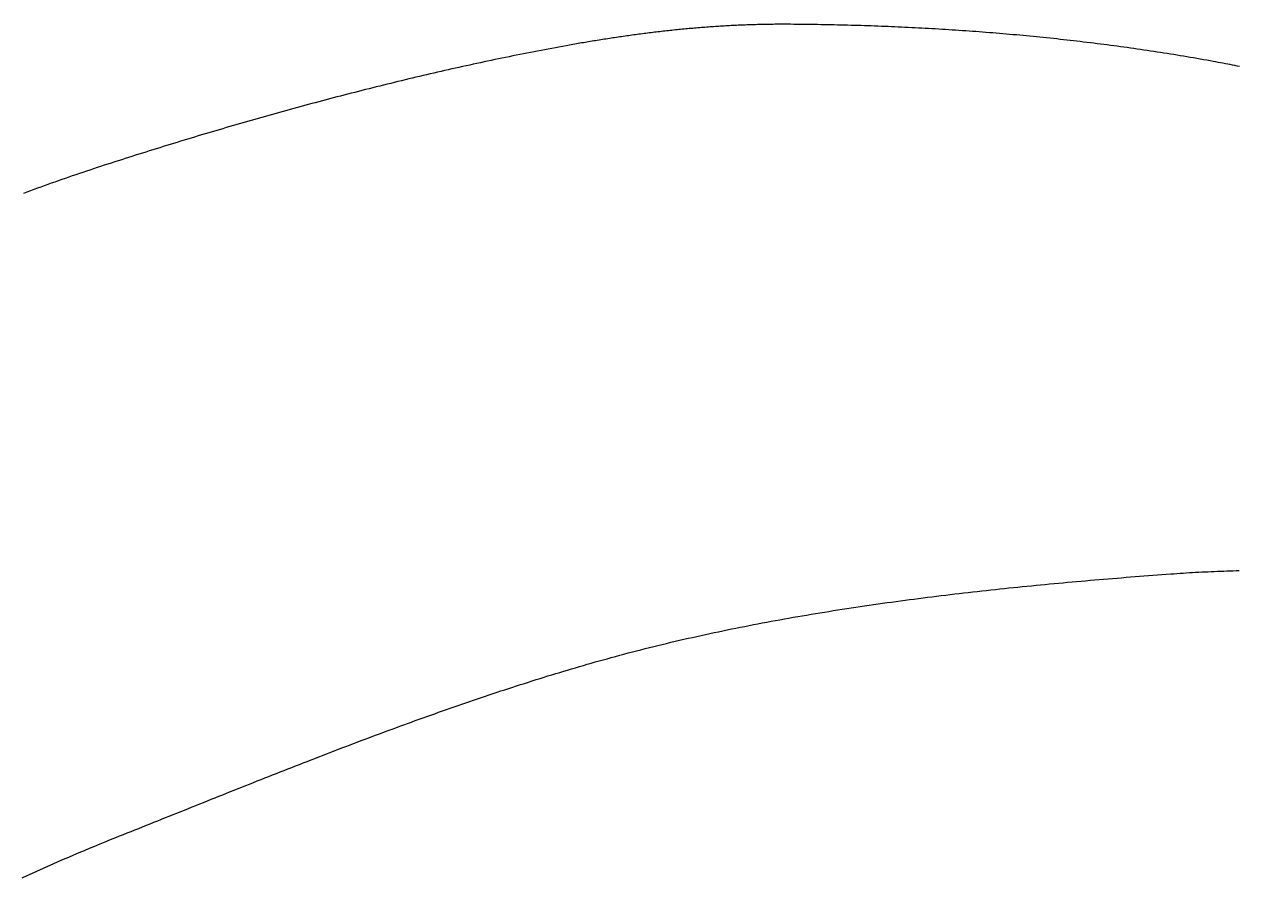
# Model space of a CAD drawing. Extents: x -91 to 271, y -72 to 72.
# Drawn here: x 17.27 to 33.17, y -31.12 to -19.96 of the extents above; entities that cross this region are included whole.
import ezdxf

# ---------------------------------------------------------------- set-up
doc = ezdxf.new("R2010")
doc.units = 0
doc.layers.get('0').update_dxf_attribs({"linetype": 'CONTINUOUS'})

# ---------------------------------------------------------------- blocks, each defined once
blk = doc.blocks.new('A$C4F693466')
at = {"color": 7}
for points in [[(-3.8785, -17.2436, 0), (-3.90928, -17.3111, 0), (-3.93989, -17.3786, 0), (-3.97033, -17.4462, 0), (-4.0006, -17.5139, 0), (-4.03069, -17.5817, 0), (-4.0606, -17.6495, 0), (-4.09032, -17.7175, 0), (-4.11987, -17.7855, 0), (-4.14922, -17.8536, 0), (-4.17839, -17.9218, 0), (-4.20736, -17.9901, 0), (-4.23614, -18.0584, 0), (-4.26473, -18.1269, 0), (-4.29311, -18.1954, 0), (-4.32129, -18.2641, 0), (-4.34927, -18.3328, 0), (-4.37704, -18.4016, 0), (-4.4046, -18.4706, 0)], [(-13.2423, -18.4569, 0), (-13.2273, -18.4102, 0), (-13.2122, -18.3636, 0), (-13.1971, -18.3171, 0), (-13.1818, -18.2706, 0), (-13.1665, -18.2242, 0), (-13.1512, -18.1778, 0), (-13.1357, -18.1315, 0), (-13.1202, -18.0853, 0), (-13.1047, -18.0391, 0), (-13.089, -17.993, 0), (-13.0733, -17.9469, 0), (-13.0576, -17.9008, 0), (-13.0417, -17.8549, 0), (-13.0258, -17.809, 0), (-13.0099, -17.7631, 0), (-12.9939, -17.7173, 0), (-12.9778, -17.6715, 0), (-12.9616, -17.6258, 0), (-12.9455, -17.5801, 0), (-12.9292, -17.5345, 0), (-12.9129, -17.4889, 0), (-12.8965, -17.4434, 0), (-12.8801, -17.3979, 0), (-12.8636, -17.3524, 0), (-12.8471, -17.307, 0), (-12.8305, -17.2616, 0)], [(-14.7612, -24.3628, 0), (-14.7528, -24.3164, 0), (-14.7443, -24.27, 0), (-14.7357, -24.2236, 0), (-14.7271, -24.1771, 0), (-14.7183, -24.1306, 0), (-14.7096, -24.0841, 0), (-14.7007, -24.0376, 0), (-14.6918, -23.991, 0), (-14.6828, -23.9444, 0), (-14.6737, -23.8978, 0), (-14.6646, -23.8512, 0), (-14.6553, -23.8045, 0), (-14.6461, -23.7578, 0), (-14.6367, -23.7111, 0), (-14.6273, -23.6644, 0), (-14.6178, -23.6176, 0), (-14.6083, -23.5709, 0), (-14.5986, -23.5241, 0), (-14.5889, -23.4773, 0), (-14.5792, -23.4304, 0), (-14.5694, -23.3836, 0), (-14.5595, -23.3367, 0), (-14.5495, -23.2899, 0), (-14.5395, -23.243, 0), (-14.5294, -23.1961, 0), (-14.5193, -23.1491, 0), (-14.5091, -23.1022, 0), (-14.4988, -23.0553, 0), (-14.4885, -23.0083, 0), (-14.4781, -22.9614, 0), (-14.4676, -22.9144, 0), (-14.4571, -22.8674, 0), (-14.4466, -22.8204, 0), (-14.4359, -22.7734, 0), (-14.4252, -22.7264, 0), (-14.4145, -22.6794, 0), (-14.4036, -22.6323, 0), (-14.3928, -22.5853, 0), (-14.3818, -22.5383, 0), (-14.3709, -22.4912, 0), (-14.3598, -22.4442, 0), (-14.3487, -22.3971, 0), (-14.3375, -22.3501, 0), (-14.3263, -22.303, 0), (-14.315, -22.256, 0), (-14.3037, -22.2089, 0), (-14.2923, -22.1619, 0), (-14.2809, -22.1148, 0), (-14.2694, -22.0677, 0), (-14.2579, -22.0207, 0), (-14.2463, -21.9737, 0), (-14.2346, -21.9266, 0), (-14.2229, -21.8796, 0), (-14.2112, -21.8325, 0), (-14.1994, -21.7855, 0), (-14.1875, -21.7385, 0), (-14.1756, -21.6915, 0), (-14.1636, -21.6445, 0), (-14.1516, -21.5975, 0), (-14.1396, -21.5505, 0), (-14.1275, -21.5035, 0), (-14.1153, -21.4565, 0), (-14.1031, -21.4095, 0), (-14.0909, -21.3626, 0), (-14.0786, -21.3157, 0), (-14.0662, -21.2687, 0), (-14.0538, -21.2218, 0), (-14.0414, -21.1749, 0), (-14.0289, -21.128, 0), (-14.0164, -21.0812, 0), (-14.0038, -21.0343, 0), (-13.9912, -20.9875, 0), (-13.9786, -20.9407, 0), (-13.9659, -20.8939, 0), (-13.9531, -20.8471, 0), (-13.9404, -20.8003, 0), (-13.9275, -20.7536, 0), (-13.9147, -20.7069, 0), (-13.9017, -20.6602, 0), (-13.8888, -20.6135, 0), (-13.8758, -20.5668, 0), (-13.8628, -20.5202, 0), (-13.8497, -20.4736, 0), (-13.8366, -20.427, 0), (-13.8235, -20.3805, 0), (-13.8103, -20.3339, 0), (-13.7971, -20.2874, 0), (-13.7838, -20.241, 0), (-13.7705, -20.1945, 0), (-13.7572, -20.1481, 0), (-13.7438, -20.1017, 0), (-13.7304, -20.0553, 0), (-13.717, -20.009, 0), (-13.7035, -19.9627, 0), (-13.69, -19.9165, 0), (-13.6764, -19.8702, 0), (-13.6629, -19.824, 0), (-13.6493, -19.7779, 0), (-13.6356, -19.7317, 0), (-13.622, -19.6856, 0), (-13.6083, -19.6396, 0), (-13.5945, -19.5936, 0), (-13.5808, -19.5476, 0), (-13.567, -19.5016, 0), (-13.5531, -19.4557, 0), (-13.5393, -19.4098, 0), (-13.5254, -19.364, 0), (-13.5115, -19.3182, 0), (-13.4975, -19.2725, 0), (-13.4836, -19.2268, 0), (-13.4696, -19.1811, 0), (-13.4556, -19.1355, 0), (-13.4415, -19.0899, 0), (-13.4274, -19.0444, 0), (-13.4133, -18.9989, 0), (-13.3992, -18.9535, 0), (-13.3851, -18.9081, 0), (-13.3709, -18.8627, 0), (-13.3567, -18.8174, 0), (-13.3425, -18.7722, 0), (-13.3282, -18.727, 0), (-13.314, -18.6818, 0), (-13.2997, -18.6368, 0), (-13.2854, -18.5917, 0), (-13.271, -18.5467, 0), (-13.2567, -18.5018, 0), (-13.2423, -18.4569, 0)], [(-4.4046, -18.4706, 0), (-4.42446, -18.5204, 0), (-4.44433, -18.5703, 0), (-4.46423, -18.6202, 0), (-4.48414, -18.6701, 0), (-4.50406, -18.72, 0), (-4.524, -18.7699, 0), (-4.54395, -18.8198, 0), (-4.56392, -18.8697, 0), (-4.58389, -18.9196, 0), (-4.60388, -18.9696, 0), (-4.62387, -19.0195, 0), (-4.64388, -19.0695, 0), (-4.66389, -19.1194, 0), (-4.68391, -19.1694, 0), (-4.70393, -19.2194, 0), (-4.72396, -19.2693, 0), (-4.74399, -19.3193, 0), (-4.76402, -19.3693, 0), (-4.78405, -19.4193, 0), (-4.80409, -19.4694, 0), (-4.82412, -19.5194, 0), (-4.84415, -19.5694, 0), (-4.86418, -19.6195, 0), (-4.88421, -19.6695, 0), (-4.90423, -19.7196, 0), (-4.92425, -19.7697, 0), (-4.94426, -19.8197, 0), (-4.96426, -19.8698, 0), (-4.98425, -19.9199, 0), (-5.00424, -19.9701, 0), (-5.02421, -20.0202, 0), (-5.04417, -20.0703, 0), (-5.06412, -20.1205, 0), (-5.08406, -20.1706, 0), (-5.10398, -20.2208, 0), (-5.12389, -20.271, 0), (-5.14378, -20.3212, 0), (-5.16365, -20.3714, 0), (-5.18351, -20.4216, 0), (-5.20334, -20.4718, 0), (-5.22316, -20.522, 0), (-5.24295, -20.5723, 0), (-5.26273, -20.6225, 0), (-5.28247, -20.6728, 0), (-5.3022, -20.7231, 0), (-5.3219, -20.7734, 0), (-5.34157, -20.8237, 0), (-5.36122, -20.874, 0), (-5.38084, -20.9243, 0), (-5.40043, -20.9747, 0), (-5.41999, -21.025, 0), (-5.43951, -21.0754, 0), (-5.45901, -21.1258, 0), (-5.47847, -21.1762, 0), (-5.4979, -21.2266, 0), (-5.5173, -21.277, 0), (-5.53665, -21.3275, 0), (-5.55597, -21.3779, 0), (-5.57526, -21.4284, 0), (-5.5945, -21.4789, 0), (-5.61371, -21.5294, 0), (-5.63287, -21.5799, 0), (-5.65199, -21.6304, 0), (-5.67107, -21.6809, 0), (-5.6901, -21.7315, 0), (-5.70909, -21.7821, 0), (-5.72804, -21.8326, 0), (-5.74693, -21.8832, 0), (-5.76578, -21.9338, 0), (-5.78458, -21.9845, 0), (-5.80333, -22.0351, 0), (-5.82203, -22.0858, 0), (-5.84068, -22.1364, 0), (-5.85928, -22.1871, 0), (-5.87782, -22.2378, 0), (-5.89631, -22.2886, 0), (-5.91474, -22.3393, 0), (-5.93311, -22.3901, 0), (-5.95143, -22.4408, 0), (-5.96969, -22.4916, 0), (-5.98789, -22.5424, 0), (-6.00603, -22.5932, 0), (-6.0241, -22.6441, 0), (-6.04212, -22.6949, 0), (-6.06007, -22.7458, 0), (-6.07795, -22.7967, 0), (-6.09577, -22.8476, 0), (-6.11353, -22.8985, 0), (-6.13122, -22.9495, 0), (-6.14883, -23.0004, 0), (-6.16638, -23.0514, 0), (-6.18386, -23.1024, 0), (-6.20127, -23.1534, 0), (-6.2186, -23.2044, 0), (-6.23586, -23.2555, 0), (-6.25305, -23.3066, 0), (-6.27016, -23.3577, 0), (-6.2872, -23.4088, 0), (-6.30416, -23.4599, 0), (-6.32104, -23.511, 0), (-6.33784, -23.5622, 0), (-6.35456, -23.6134, 0), (-6.3712, -23.6646, 0), (-6.38775, -23.7158, 0), (-6.40423, -23.767, 0), (-6.42061, -23.8183, 0), (-6.43692, -23.8696, 0), (-6.45314, -23.9209, 0), (-6.46927, -23.9722, 0), (-6.48531, -24.0236, 0), (-6.50126, -24.0749, 0), (-6.51713, -24.1263, 0), (-6.5329, -24.1777, 0), (-6.54858, -24.2291, 0), (-6.56417, -24.2806, 0), (-6.57966, -24.3321, 0), (-6.59506, -24.3835, 0), (-6.61036, -24.4351, 0), (-6.62557, -24.4866, 0), (-6.64067, -24.5381, 0), (-6.65568, -24.5897, 0), (-6.67059, -24.6413, 0), (-6.6854, -24.6929, 0), (-6.7001, -24.7446, 0), (-6.71471, -24.7962, 0), (-6.7292, -24.8479, 0), (-6.7436, -24.8996, 0)], [(-15.0415, -27.2583, 0), (-15.0416, -27.2353, 0), (-15.0417, -27.2122, 0), (-15.0417, -27.1891, 0), (-15.0417, -27.1661, 0), (-15.0416, -27.143, 0), (-15.0415, -27.12, 0), (-15.0413, -27.097, 0), (-15.0411, -27.0739, 0), (-15.0409, -27.0509, 0), (-15.0406, -27.0279, 0), (-15.0403, -27.0049, 0), (-15.0399, -26.9819, 0), (-15.0395, -26.9589, 0), (-15.039, -26.9359, 0), (-15.0385, -26.9129, 0), (-15.038, -26.89, 0), (-15.0374, -26.867, 0), (-15.0368, -26.844, 0), (-15.0362, -26.8211, 0), (-15.0355, -26.7981, 0), (-15.0347, -26.7752, 0), (-15.034, -26.7523, 0), (-15.0331, -26.7293, 0), (-15.0323, -26.7064, 0), (-15.0314, -26.6835, 0), (-15.0305, -26.6606, 0), (-15.0295, -26.6377, 0), (-15.0285, -26.6148, 0), (-15.0274, -26.5919, 0), (-15.0263, -26.569, 0), (-15.0252, -26.5461, 0), (-15.024, -26.5232, 0), (-15.0228, -26.5003, 0), (-15.0216, -26.4775, 0), (-15.0203, -26.4546, 0), (-15.019, -26.4318, 0), (-15.0176, -26.4089, 0), (-15.0162, -26.386, 0), (-15.0148, -26.3632, 0), (-15.0133, -26.3404, 0), (-15.0118, -26.3175, 0), (-15.0103, -26.2947, 0), (-15.0087, -26.2719, 0), (-15.0071, -26.249, 0), (-15.0054, -26.2262, 0), (-15.0037, -26.2034, 0), (-15.002, -26.1806, 0), (-15.0002, -26.1578, 0), (-14.9984, -26.135, 0), (-14.9966, -26.1122, 0), (-14.9947, -26.0894, 0), (-14.9928, -26.0666, 0), (-14.9909, -26.0438, 0), (-14.9889, -26.021, 0), (-14.9869, -25.9982, 0), (-14.9849, -25.9755, 0), (-14.9828, -25.9527, 0), (-14.9807, -25.9299, 0), (-14.9785, -25.9072, 0), (-14.9764, -25.8844, 0), (-14.9741, -25.8616, 0), (-14.9719, -25.8389, 0), (-14.9696, -25.8161, 0), (-14.9673, -25.7934, 0), (-14.9649, -25.7706, 0), (-14.9626, -25.7479, 0), (-14.9602, -25.7251, 0), (-14.9577, -25.7024, 0), (-14.9552, -25.6797, 0), (-14.9527, -25.6569, 0), (-14.9502, -25.6342, 0), (-14.9476, -25.6115, 0), (-14.945, -25.5887, 0), (-14.9423, -25.566, 0), (-14.9397, -25.5433, 0), (-14.937, -25.5206, 0), (-14.9342, -25.4978, 0), (-14.9315, -25.4751, 0), (-14.9287, -25.4524, 0), (-14.9259, -25.4297, 0), (-14.923, -25.407, 0), (-14.9201, -25.3843, 0), (-14.9172, -25.3615, 0), (-14.9142, -25.3388, 0), (-14.9113, -25.3161, 0), (-14.9083, -25.2934, 0), (-14.9052, -25.2707, 0), (-14.9021, -25.248, 0), (-14.8991, -25.2253, 0), (-14.8959, -25.2026, 0), (-14.8928, -25.1799, 0), (-14.8896, -25.1572, 0), (-14.8864, -25.1345, 0), (-14.8831, -25.1118, 0), (-14.8799, -25.0891, 0), (-14.8766, -25.0664, 0), (-14.8732, -25.0437, 0), (-14.8699, -25.021, 0), (-14.8665, -24.9984, 0), (-14.8631, -24.9757, 0), (-14.8597, -24.953, 0), (-14.8562, -24.9303, 0), (-14.8527, -24.9076, 0), (-14.8492, -24.8849, 0), (-14.8456, -24.8622, 0), (-14.8421, -24.8395, 0), (-14.8385, -24.8168, 0), (-14.8348, -24.7941, 0), (-14.8312, -24.7714, 0), (-14.8275, -24.7487, 0), (-14.8238, -24.726, 0), (-14.8201, -24.7033, 0), (-14.8163, -24.6806, 0), (-14.8125, -24.6579, 0), (-14.8087, -24.6352, 0), (-14.8049, -24.6125, 0), (-14.8011, -24.5898, 0), (-14.7972, -24.5671, 0), (-14.7933, -24.5444, 0), (-14.7893, -24.5217, 0), (-14.7854, -24.499, 0), (-14.7814, -24.4763, 0), (-14.7774, -24.4536, 0), (-14.7734, -24.4309, 0), (-14.7693, -24.4082, 0), (-14.7653, -24.3855, 0), (-14.7612, -24.3628, 0)], [(-6.7436, -24.8996, 0), (-6.75877, -24.9546, 0), (-6.7738, -25.0097, 0), (-6.78871, -25.0649, 0), (-6.80348, -25.1202, 0), (-6.81811, -25.1755, 0), (-6.83262, -25.231, 0), (-6.847, -25.2866, 0), (-6.86125, -25.3422, 0), (-6.87537, -25.3979, 0), (-6.88936, -25.4537, 0), (-6.90323, -25.5096, 0), (-6.91697, -25.5656, 0), (-6.93058, -25.6217, 0), (-6.94407, -25.6778, 0), (-6.95744, -25.734, 0), (-6.97068, -25.7903, 0), (-6.9838, -25.8467, 0), (-6.9968, -25.9032, 0), (-7.00968, -25.9597, 0), (-7.02244, -26.0163, 0), (-7.03508, -26.073, 0), (-7.0476, -26.1297, 0), (-7.06, -26.1866, 0), (-7.07228, -26.2435, 0), (-7.08445, -26.3004, 0), (-7.0965, -26.3575, 0), (-7.10844, -26.4146, 0), (-7.12027, -26.4717, 0), (-7.13198, -26.529, 0), (-7.14358, -26.5863, 0), (-7.15506, -26.6436, 0), (-7.16644, -26.7011, 0), (-7.1777, -26.7585, 0), (-7.18886, -26.8161, 0), (-7.19991, -26.8737, 0), (-7.21084, -26.9314, 0), (-7.22168, -26.9891, 0), (-7.2324, -27.0468, 0), (-7.24302, -27.1047, 0), (-7.25354, -27.1625, 0), (-7.26395, -27.2205, 0), (-7.27425, -27.2785, 0), (-7.28446, -27.3365, 0), (-7.29456, -27.3946, 0), (-7.30456, -27.4527, 0), (-7.31446, -27.5109, 0), (-7.32426, -27.5691, 0), (-7.33397, -27.6274, 0), (-7.34357, -27.6857, 0), (-7.35308, -27.744, 0), (-7.36249, -27.8024, 0), (-7.3718, -27.8608, 0), (-7.38102, -27.9193, 0), (-7.39014, -27.9778, 0), (-7.39917, -28.0364, 0), (-7.40811, -28.0949, 0), (-7.41696, -28.1536, 0), (-7.42571, -28.2122, 0), (-7.43438, -28.2709, 0), (-7.44295, -28.3296, 0), (-7.45144, -28.3883, 0), (-7.45983, -28.4471, 0), (-7.46814, -28.5059, 0), (-7.47637, -28.5647, 0), (-7.4845, -28.6236, 0), (-7.49255, -28.6824, 0), (-7.50052, -28.7413, 0), (-7.5084, -28.8003, 0), (-7.5162, -28.8592, 0), (-7.52392, -28.9182, 0), (-7.53156, -28.9772, 0), (-7.53911, -29.0362, 0), (-7.54659, -29.0952, 0), (-7.55399, -29.1542, 0), (-7.5613, -29.2132, 0), (-7.56854, -29.2723, 0), (-7.57571, -29.3314, 0), (-7.58279, -29.3905, 0), (-7.58981, -29.4496, 0), (-7.59674, -29.5087, 0), (-7.60361, -29.5678, 0), (-7.6104, -29.6269, 0), (-7.61711, -29.686, 0), (-7.62376, -29.7452, 0), (-7.63033, -29.8043, 0), (-7.63684, -29.8634, 0), (-7.64327, -29.9226, 0), (-7.64964, -29.9817, 0), (-7.65594, -30.0408, 0), (-7.66217, -30.1, 0), (-7.66834, -30.1591, 0), (-7.67444, -30.2182, 0), (-7.68047, -30.2774, 0), (-7.68644, -30.3365, 0), (-7.69235, -30.3956, 0), (-7.6982, -30.4547, 0), (-7.70398, -30.5138, 0), (-7.7097, -30.5729, 0), (-7.71536, -30.6319, 0), (-7.72097, -30.691, 0), (-7.72651, -30.75, 0), (-7.73199, -30.8091, 0), (-7.73742, -30.8681, 0), (-7.74279, -30.9271, 0), (-7.74811, -30.9861, 0), (-7.75337, -31.045, 0), (-7.75858, -31.104, 0), (-7.76373, -31.1629, 0), (-7.76883, -31.2218, 0), (-7.77388, -31.2807, 0), (-7.77888, -31.3395, 0), (-7.78383, -31.3983, 0), (-7.78872, -31.4571, 0), (-7.79357, -31.5159, 0), (-7.79837, -31.5746, 0), (-7.80312, -31.6333, 0), (-7.80783, -31.692, 0), (-7.81249, -31.7506, 0), (-7.8171, -31.8093, 0), (-7.82168, -31.8678, 0), (-7.8262, -31.9264, 0), (-7.83069, -31.9849, 0), (-7.83513, -32.0433, 0), (-7.83953, -32.1018, 0), (-7.84389, -32.1602, 0), (-7.84821, -32.2185, 0), (-7.85249, -32.2768, 0)], [(-14.5555, -32.8344, 0), (-14.5633, -32.7914, 0), (-14.571, -32.7483, 0), (-14.5787, -32.7052, 0), (-14.5863, -32.662, 0), (-14.5938, -32.6188, 0), (-14.6013, -32.5756, 0), (-14.6087, -32.5324, 0), (-14.616, -32.4891, 0), (-14.6232, -32.4459, 0), (-14.6304, -32.4025, 0), (-14.6375, -32.3592, 0), (-14.6446, -32.3159, 0), (-14.6516, -32.2725, 0), (-14.6585, -32.2291, 0), (-14.6653, -32.1856, 0), (-14.6721, -32.1422, 0), (-14.6788, -32.0987, 0), (-14.6855, -32.0552, 0), (-14.692, -32.0117, 0), (-14.6985, -31.9681, 0), (-14.705, -31.9245, 0), (-14.7114, -31.8809, 0), (-14.7177, -31.8373, 0), (-14.7239, -31.7937, 0), (-14.7301, -31.75, 0), (-14.7362, -31.7064, 0), (-14.7423, -31.6627, 0), (-14.7482, -31.619, 0), (-14.7541, -31.5752, 0), (-14.76, -31.5315, 0), (-14.7658, -31.4877, 0), (-14.7715, -31.4439, 0), (-14.7772, -31.4001, 0), (-14.7828, -31.3563, 0), (-14.7883, -31.3125, 0), (-14.7937, -31.2686, 0), (-14.7991, -31.2247, 0), (-14.8045, -31.1808, 0), (-14.8097, -31.1369, 0), (-14.8149, -31.093, 0), (-14.8201, -31.0491, 0), (-14.8252, -31.0052, 0), (-14.8302, -30.9612, 0), (-14.8351, -30.9172, 0), (-14.84, -30.8732, 0), (-14.8449, -30.8292, 0), (-14.8496, -30.7852, 0), (-14.8543, -30.7412, 0), (-14.859, -30.6972, 0), (-14.8635, -30.6531, 0), (-14.8681, -30.6091, 0), (-14.8725, -30.565, 0), (-14.8769, -30.521, 0), (-14.8812, -30.4769, 0), (-14.8855, -30.4328, 0), (-14.8897, -30.3887, 0), (-14.8939, -30.3446, 0), (-14.8979, -30.3005, 0), (-14.902, -30.2563, 0), (-14.9059, -30.2122, 0), (-14.9098, -30.1681, 0), (-14.9137, -30.1239, 0), (-14.9175, -30.0798, 0), (-14.9212, -30.0356, 0), (-14.9249, -29.9915, 0), (-14.9285, -29.9473, 0), (-14.932, -29.9031, 0), (-14.9355, -29.8589, 0), (-14.9389, -29.8148, 0), (-14.9423, -29.7706, 0), (-14.9456, -29.7264, 0), (-14.9488, -29.6822, 0), (-14.952, -29.638, 0), (-14.9552, -29.5938, 0), (-14.9582, -29.5496, 0), (-14.9613, -29.5054, 0), (-14.9642, -29.4612, 0), (-14.9671, -29.417, 0), (-14.97, -29.3728, 0), (-14.9727, -29.3286, 0), (-14.9755, -29.2844, 0), (-14.9781, -29.2402, 0), (-14.9807, -29.196, 0), (-14.9833, -29.1518, 0), (-14.9858, -29.1076, 0), (-14.9882, -29.0635, 0), (-14.9906, -29.0193, 0), (-14.993, -28.9751, 0), (-14.9952, -28.9309, 0), (-14.9975, -28.8867, 0), (-14.9996, -28.8425, 0), (-15.0017, -28.7984, 0), (-15.0038, -28.7542, 0), (-15.0058, -28.7101, 0), (-15.0077, -28.6659, 0), (-15.0096, -28.6218, 0), (-15.0114, -28.5776, 0), (-15.0132, -28.5335, 0), (-15.0149, -28.4894, 0), (-15.0166, -28.4452, 0), (-15.0182, -28.4011, 0), (-15.0197, -28.357, 0), (-15.0213, -28.3129, 0), (-15.0227, -28.2689, 0), (-15.0241, -28.2248, 0), (-15.0254, -28.1807, 0), (-15.0267, -28.1367, 0), (-15.028, -28.0926, 0), (-15.0291, -28.0486, 0), (-15.0303, -28.0046, 0), (-15.0314, -27.9606, 0), (-15.0324, -27.9166, 0), (-15.0333, -27.8726, 0), (-15.0343, -27.8286, 0), (-15.0351, -27.7847, 0), (-15.036, -27.7407, 0), (-15.0367, -27.6968, 0), (-15.0374, -27.6529, 0), (-15.0381, -27.609, 0), (-15.0387, -27.5651, 0), (-15.0393, -27.5212, 0), (-15.0398, -27.4774, 0), (-15.0402, -27.4335, 0), (-15.0406, -27.3897, 0), (-15.041, -27.3459, 0), (-15.0413, -27.3021, 0), (-15.0415, -27.2583, 0)], [(-7.85249, -32.2768, 0), (-7.85542, -32.3175, 0), (-7.85826, -32.3582, 0), (-7.861, -32.3989, 0), (-7.86366, -32.4396, 0), (-7.86622, -32.4803, 0), (-7.86869, -32.5211, 0), (-7.87107, -32.5618, 0), (-7.87336, -32.6026, 0), (-7.87555, -32.6434, 0), (-7.87766, -32.6842, 0), (-7.87967, -32.725, 0), (-7.88159, -32.7658, 0), (-7.88342, -32.8066, 0), (-7.88516, -32.8474, 0), (-7.88681, -32.8882, 0), (-7.88837, -32.9291, 0), (-7.88984, -32.9699, 0), (-7.89121, -33.0108, 0), (-7.8925, -33.0516, 0), (-7.89369, -33.0925, 0), (-7.89479, -33.1334, 0), (-7.89581, -33.1743, 0)], [(-14.4895, -33.1782, 0), (-14.4957, -33.1472, 0), (-14.5019, -33.1162, 0), (-14.508, -33.0852, 0), (-14.5141, -33.0541, 0), (-14.5202, -33.0229, 0), (-14.5261, -32.9916, 0), (-14.5321, -32.9603, 0), (-14.538, -32.929, 0), (-14.5439, -32.8975, 0), (-14.5497, -32.866, 0), (-14.5555, -32.8344, 0)]]:
    blk.add_polyline3d(points, dxfattribs=at)

msp = doc.modelspace()

# ---------------------------------------------------------------- block references
at = {"xscale": -1, "rotation": 90}
msp.add_blockref('A$C4F693466', (0, -35), dxfattribs=at)

doc.saveas('drawing.dxf')
